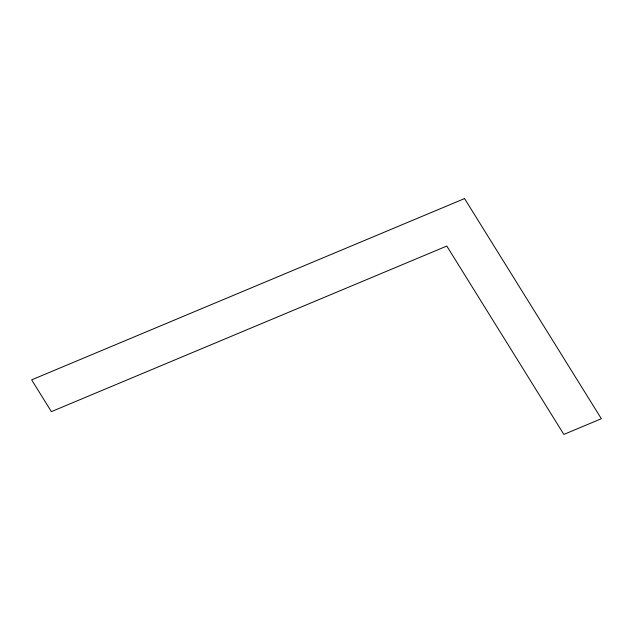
<?xml version="1.0" encoding="UTF-8"?>
<svg xmlns="http://www.w3.org/2000/svg" width="633" height="633" viewBox="0 0 633 633"><rect width="100%" height="100%" fill="white"/><g stroke="black" fill="none" stroke-linecap="round" stroke-linejoin="round"><path stroke-width="0.95" d="M464.551 198.58L31.65 379.855L51.392 411.632L446.803 246.055L563.861 434.42L601.35 418.722L464.551 198.58"/></g></svg>
